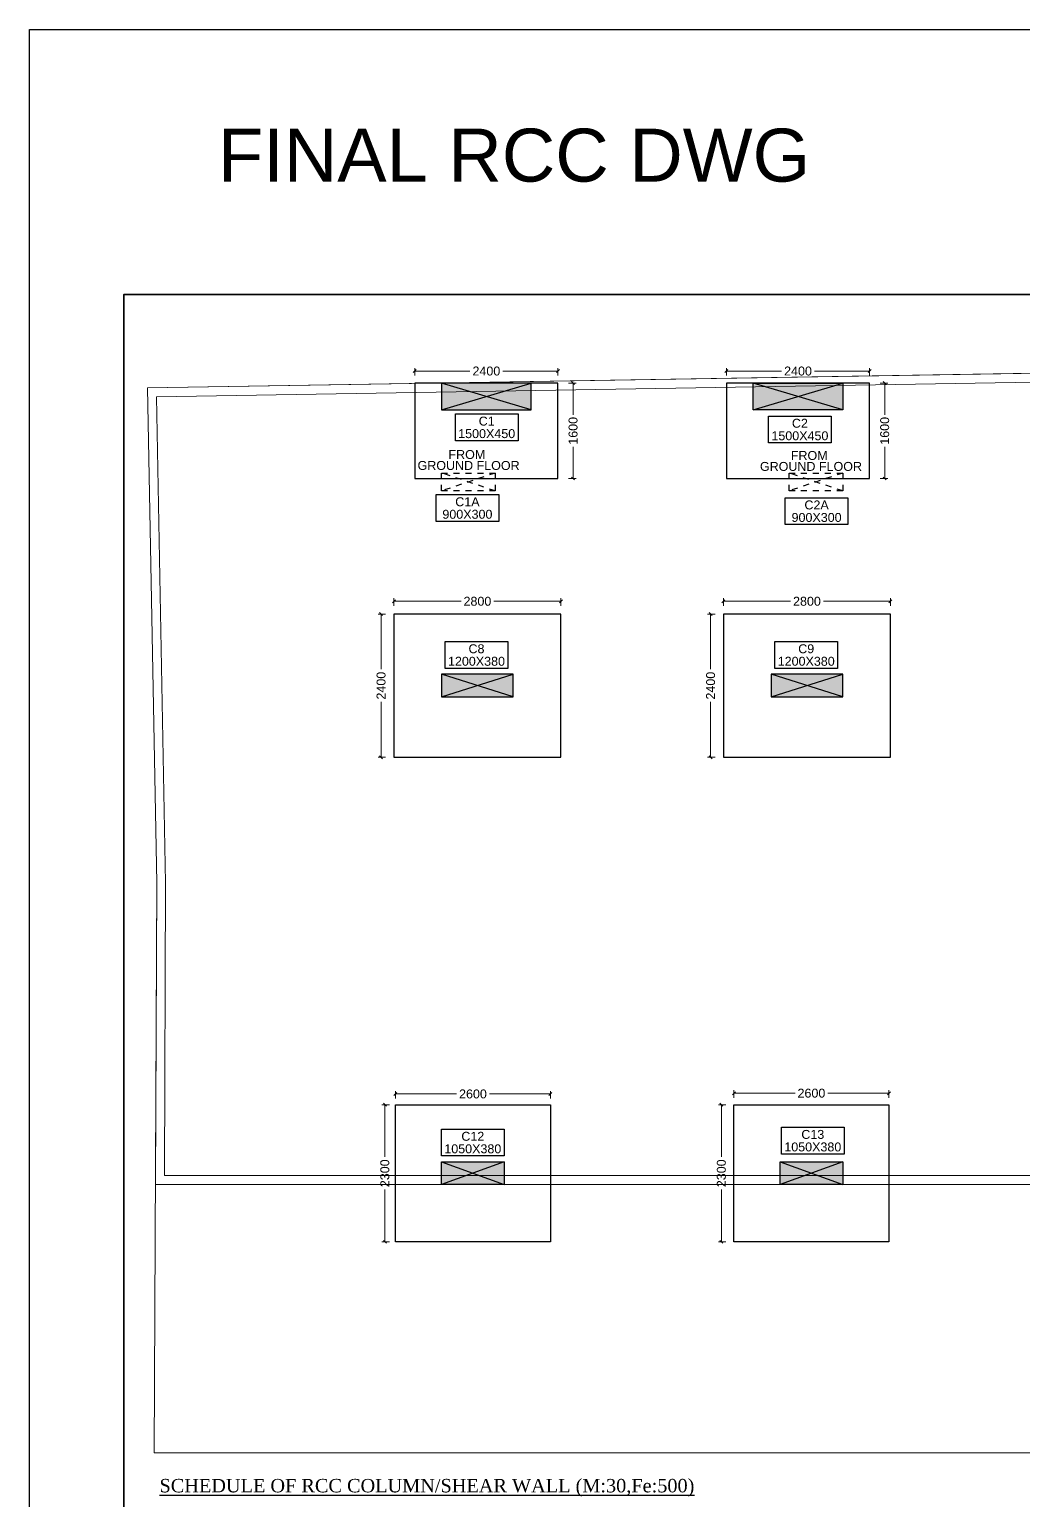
# Model space of a CAD drawing. Header units: inches. Extents: x 332 to 524, y 371 to 463.
# Drawn here: x 332.49 to 349.15, y 395.49 to 420.16 of the extents above; entities that cross this region are included whole.
import ezdxf
from ezdxf.enums import TextEntityAlignment as Align

# ---------------------------------------------------------------- set-up
doc = ezdxf.new("R2010")
doc.units = ezdxf.units.IN
doc.header["$MEASUREMENT"] = 0
doc.linetypes.add('DASHED', pattern=[0.75, 0.5, -0.25])
for name, color, linetype, lineweight in [('BORDER', 7, 'Continuous', 25), ('COLSCHED', 7, 'Continuous', 25), ('Column', 1, 'Continuous', 30), ('COLUMN NO', 1, 'Continuous', 25), ('Column Sizes', 1, 'Continuous', 25), ('FOUNDATION FORMAT', 210, 'Continuous', 30), ('Wall', 7, 'Continuous', 30)]:
    doc.layers.add(name, color=color, linetype=linetype, lineweight=lineweight)
for name, color, linetype in [('Dim', 7, 'Continuous'), ('Footing Rcc', 7, 'Continuous'), ('Plot', 10, 'Continuous')]:
    doc.layers.add(name, color=color, linetype=linetype)
doc.styles.add('Rcad', font='arial.ttf')
doc.styles.get("Standard").update_dxf_attribs({"font": 'arial.ttf'})
doc.styles.add('TIMES', font='times.ttf', dxfattribs={"width": 0.9})
doc.dimstyles.new('Cenm', dxfattribs={"dimtxt": 0.2, "dimasz": 0.05, "dimexe": 0.05, "dimexo": 0.05, "dimgap": 0.05, "dimtad": 0, "dimzin": 0, "dimdsep": 46, "dimtxsty": 'Rcad', "dimblk": 'OBLIQUE', "dimcen": 0.05, "dimadec": 0, "dimazin": 0, "dimtfac": 1, "dimtofl": 0, "dimtmove": 0, "dimatfit": 3, "dimldrblk": 'DOTSMALL', "dimfxl": 0.15, "dimfxlon": 1, "dimtolj": 1, "dimtzin": 0, "dimlwd": 13, "dimlwe": 13, "dimarcsym": 0})

# ---------------------------------------------------------------- blocks, each defined once
blk = doc.blocks.new('col')
at = {"layer": 'Column'}
h = blk.add_hatch(color=256, dxfattribs=at)
h.paths.add_polyline_path([(1, 1), (0, 1), (0.5, 0.5)])
h.paths.add_polyline_path([(0, 1), (0, 0), (0.5, 0.5)])
h.paths.add_polyline_path([(0.5, 0.5), (0, 0), (1, 0)])
h.paths.add_polyline_path([(1, 1), (0.5, 0.5), (1, 0)])
for p, q in [((1, 1), (0, 0)), ((1, 0), (0, 1)), ((1, 1), (0, 1)), ((0, 1), (0, 0)), ((1, 0), (1, 1)), ((0, 0), (1, 0))]:
    blk.add_line(p, q, dxfattribs=at)
blk = doc.blocks.new('_Oblique')
at = {"color": 0, "linetype": 'ByBlock', "lineweight": -2}
blk.add_line((-0.5, -0.5), (0.5, 0.5), dxfattribs=at)
blk = doc.blocks.new('*D62')
at = {"layer": 'Defpoints', "color": 0, "transparency": 16777216}
for p in [(341.348, 414.231), (341.348, 412.631), (341.602, 412.631)]:
    blk.add_point(p, dxfattribs=at)
at = {"layer": 'Dim', "color": 0, "lineweight": 13, "transparency": 16777216}
for p, q in [((341.527, 414.231), (341.652, 414.231)), ((341.602, 414.231), (341.602, 413.698)), ((341.602, 412.631), (341.602, 413.165)), ((341.527, 412.631), (341.652, 412.631))]:
    blk.add_line(p, q, dxfattribs=at)
at = {"layer": 'Dim', "color": 0, "lineweight": 13, "transparency": 16777216, "xscale": 0.05, "yscale": 0.05, "zscale": 0.05}
for p, rotation in [((341.602, 414.231), 89.99971061866229), ((341.602, 412.631), 269.9997106186623)]:
    blk.add_blockref('_Oblique', p, dxfattribs=dict(at, rotation=rotation))
at = {"layer": 'Dim', "color": 0, "transparency": 16777216, "insert": (341.602, 413.431), "char_height": 0.15, "attachment_point": 5, "rotation": 89.9997, "style": 'Rcad'}
blk.add_mtext('\\A1;1600', dxfattribs=at)
blk = doc.blocks.new('_DotSmall')
at = {"color": 0, "linetype": 'ByBlock', "const_width": 0.5}
blk.add_lwpolyline([(-0.0625, 0, 1), (0.0625, 0, 1)], format="xyb", close=True, dxfattribs=at)
blk = doc.blocks.new('*D63')
at = {"layer": 'Defpoints', "color": 0, "transparency": 16777216}
for p in [(338.948, 414.433), (338.948, 414.231), (341.348, 414.231)]:
    blk.add_point(p, dxfattribs=at)
at = {"layer": 'Dim', "color": 0, "lineweight": 13, "transparency": 16777216}
for p, q in [((338.948, 414.358), (338.948, 414.483)), ((338.948, 414.433), (339.873, 414.433)), ((341.348, 414.433), (340.423, 414.433)), ((341.348, 414.358), (341.348, 414.483))]:
    blk.add_line(p, q, dxfattribs=at)
at = {"layer": 'Dim', "color": 0, "lineweight": 13, "transparency": 16777216, "xscale": 0.05, "yscale": 0.05, "zscale": 0.05, "rotation": 180}
blk.add_blockref('_Oblique', (338.948, 414.433), dxfattribs=at)
at = {"layer": 'Dim', "color": 0, "lineweight": 13, "transparency": 16777216, "xscale": 0.05, "yscale": 0.05, "zscale": 0.05}
blk.add_blockref('_Oblique', (341.348, 414.433), dxfattribs=at)
at = {"layer": 'Dim', "color": 0, "transparency": 16777216, "insert": (340.148, 414.433), "char_height": 0.15, "attachment_point": 5, "style": 'Rcad'}
blk.add_mtext('\\A1;2400', dxfattribs=at)
blk = doc.blocks.new('*D64')
at = {"layer": 'Defpoints', "color": 0, "transparency": 16777216}
for p in [(341.348, 414.231), (341.348, 412.631), (341.602, 412.631)]:
    blk.add_point(p, dxfattribs=at)
at = {"layer": 'Dim', "color": 0, "lineweight": 13, "transparency": 16777216}
for p, q in [((341.527, 414.231), (341.652, 414.231)), ((341.602, 414.231), (341.602, 413.698)), ((341.602, 412.631), (341.602, 413.165)), ((341.527, 412.631), (341.652, 412.631))]:
    blk.add_line(p, q, dxfattribs=at)
at = {"layer": 'Dim', "color": 0, "lineweight": 13, "transparency": 16777216, "xscale": 0.05, "yscale": 0.05, "zscale": 0.05}
for p, rotation in [((341.602, 414.231), 89.99971061866229), ((341.602, 412.631), 269.9997106186623)]:
    blk.add_blockref('_Oblique', p, dxfattribs=dict(at, rotation=rotation))
at = {"layer": 'Dim', "color": 0, "transparency": 16777216, "insert": (341.602, 413.431), "char_height": 0.15, "attachment_point": 5, "rotation": 89.9997, "style": 'Rcad'}
blk.add_mtext('\\A1;1600', dxfattribs=at)
blk = doc.blocks.new('*D67')
at = {"layer": 'Defpoints', "color": 0, "transparency": 16777216}
for p in [(341.398, 410.571), (338.598, 410.356), (341.398, 410.356)]:
    blk.add_point(p, dxfattribs=at)
at = {"layer": 'Dim', "color": 0, "lineweight": 13, "transparency": 16777216}
for p, q in [((338.598, 410.496), (338.598, 410.621)), ((338.598, 410.571), (339.723, 410.571)), ((341.398, 410.571), (340.273, 410.571)), ((341.398, 410.496), (341.398, 410.621))]:
    blk.add_line(p, q, dxfattribs=at)
at = {"layer": 'Dim', "color": 0, "lineweight": 13, "transparency": 16777216, "xscale": 0.05, "yscale": 0.05, "zscale": 0.05, "rotation": 180}
blk.add_blockref('_Oblique', (338.598, 410.571), dxfattribs=at)
at = {"layer": 'Dim', "color": 0, "lineweight": 13, "transparency": 16777216, "xscale": 0.05, "yscale": 0.05, "zscale": 0.05}
blk.add_blockref('_Oblique', (341.398, 410.571), dxfattribs=at)
at = {"layer": 'Dim', "color": 0, "transparency": 16777216, "insert": (339.998, 410.571), "char_height": 0.15, "attachment_point": 5, "style": 'Rcad'}
blk.add_mtext('\\A1;2800', dxfattribs=at)
blk = doc.blocks.new('*D68')
at = {"layer": 'Defpoints', "color": 0, "transparency": 16777216}
for p in [(338.383, 410.356), (338.598, 410.356), (338.598, 407.956)]:
    blk.add_point(p, dxfattribs=at)
at = {"layer": 'Dim', "color": 0, "lineweight": 13, "transparency": 16777216}
for p, q in [((338.458, 410.356), (338.333, 410.356)), ((338.383, 410.356), (338.383, 409.431)), ((338.383, 407.956), (338.383, 408.882)), ((338.458, 407.956), (338.333, 407.956))]:
    blk.add_line(p, q, dxfattribs=at)
at = {"layer": 'Dim', "color": 0, "lineweight": 13, "transparency": 16777216, "xscale": 0.05, "yscale": 0.05, "zscale": 0.05}
for p, rotation in [((338.383, 410.356), 89.99973692606106), ((338.383, 407.956), 269.9997369260611)]:
    blk.add_blockref('_Oblique', p, dxfattribs=dict(at, rotation=rotation))
at = {"layer": 'Dim', "color": 0, "transparency": 16777216, "insert": (338.383, 409.156), "char_height": 0.15, "attachment_point": 5, "rotation": 89.9997, "style": 'Rcad'}
blk.add_mtext('\\A1;2400', dxfattribs=at)
blk = doc.blocks.new('*D69')
at = {"layer": 'Defpoints', "color": 0, "transparency": 16777216}
for p in [(341.398, 410.571), (338.598, 410.356), (341.398, 410.356)]:
    blk.add_point(p, dxfattribs=at)
at = {"layer": 'Dim', "color": 0, "lineweight": 13, "transparency": 16777216}
for p, q in [((338.598, 410.496), (338.598, 410.621)), ((338.598, 410.571), (339.723, 410.571)), ((341.398, 410.571), (340.273, 410.571)), ((341.398, 410.496), (341.398, 410.621))]:
    blk.add_line(p, q, dxfattribs=at)
at = {"layer": 'Dim', "color": 0, "lineweight": 13, "transparency": 16777216, "xscale": 0.05, "yscale": 0.05, "zscale": 0.05, "rotation": 180}
blk.add_blockref('_Oblique', (338.598, 410.571), dxfattribs=at)
at = {"layer": 'Dim', "color": 0, "lineweight": 13, "transparency": 16777216, "xscale": 0.05, "yscale": 0.05, "zscale": 0.05}
blk.add_blockref('_Oblique', (341.398, 410.571), dxfattribs=at)
at = {"layer": 'Dim', "color": 0, "transparency": 16777216, "insert": (339.998, 410.571), "char_height": 0.15, "attachment_point": 5, "style": 'Rcad'}
blk.add_mtext('\\A1;2800', dxfattribs=at)
blk = doc.blocks.new('*D70')
at = {"layer": 'Defpoints', "color": 0, "transparency": 16777216}
for p in [(338.383, 410.356), (338.598, 410.356), (338.598, 407.956)]:
    blk.add_point(p, dxfattribs=at)
at = {"layer": 'Dim', "color": 0, "lineweight": 13, "transparency": 16777216}
for p, q in [((338.458, 410.356), (338.333, 410.356)), ((338.383, 410.356), (338.383, 409.431)), ((338.383, 407.956), (338.383, 408.882)), ((338.458, 407.956), (338.333, 407.956))]:
    blk.add_line(p, q, dxfattribs=at)
at = {"layer": 'Dim', "color": 0, "lineweight": 13, "transparency": 16777216, "xscale": 0.05, "yscale": 0.05, "zscale": 0.05}
for p, rotation in [((338.383, 410.356), 89.99973692606106), ((338.383, 407.956), 269.9997369260611)]:
    blk.add_blockref('_Oblique', p, dxfattribs=dict(at, rotation=rotation))
at = {"layer": 'Dim', "color": 0, "transparency": 16777216, "insert": (338.383, 409.156), "char_height": 0.15, "attachment_point": 5, "rotation": 89.9997, "style": 'Rcad'}
blk.add_mtext('\\A1;2400', dxfattribs=at)
blk = doc.blocks.new('*D71')
at = {"layer": 'Defpoints', "color": 0, "transparency": 16777216}
for p in [(341.223, 402.306), (338.623, 402.126), (341.223, 402.126)]:
    blk.add_point(p, dxfattribs=at)
at = {"layer": 'Dim', "color": 0, "lineweight": 13, "transparency": 16777216}
for p, q in [((338.623, 402.231), (338.623, 402.356)), ((338.623, 402.306), (339.648, 402.306)), ((341.223, 402.306), (340.198, 402.306)), ((341.223, 402.231), (341.223, 402.356))]:
    blk.add_line(p, q, dxfattribs=at)
at = {"layer": 'Dim', "color": 0, "lineweight": 13, "transparency": 16777216, "xscale": 0.05, "yscale": 0.05, "zscale": 0.05, "rotation": 180}
blk.add_blockref('_Oblique', (338.623, 402.306), dxfattribs=at)
at = {"layer": 'Dim', "color": 0, "lineweight": 13, "transparency": 16777216, "xscale": 0.05, "yscale": 0.05, "zscale": 0.05}
blk.add_blockref('_Oblique', (341.223, 402.306), dxfattribs=at)
at = {"layer": 'Dim', "color": 0, "transparency": 16777216, "insert": (339.923, 402.306), "char_height": 0.15, "attachment_point": 5, "style": 'Rcad'}
blk.add_mtext('\\A1;2600', dxfattribs=at)
blk = doc.blocks.new('*D72')
at = {"layer": 'Defpoints', "color": 0, "transparency": 16777216}
for p in [(338.623, 402.126), (338.446, 399.826), (338.623, 399.826)]:
    blk.add_point(p, dxfattribs=at)
at = {"layer": 'Dim', "color": 0, "lineweight": 13, "transparency": 16777216}
for p, q in [((338.521, 402.126), (338.396, 402.126)), ((338.446, 402.126), (338.446, 401.251)), ((338.446, 399.826), (338.446, 400.702)), ((338.521, 399.826), (338.396, 399.826))]:
    blk.add_line(p, q, dxfattribs=at)
at = {"layer": 'Dim', "color": 0, "lineweight": 13, "transparency": 16777216, "xscale": 0.05, "yscale": 0.05, "zscale": 0.05}
for p, rotation in [((338.446, 402.126), 89.99974378886004), ((338.446, 399.826), 269.99974378886)]:
    blk.add_blockref('_Oblique', p, dxfattribs=dict(at, rotation=rotation))
at = {"layer": 'Dim', "color": 0, "transparency": 16777216, "insert": (338.446, 400.976), "char_height": 0.15, "attachment_point": 5, "rotation": 89.9997, "style": 'Rcad'}
blk.add_mtext('\\A1;2300', dxfattribs=at)
blk = doc.blocks.new('*D73')
at = {"layer": 'Defpoints', "color": 0, "transparency": 16777216}
for p in [(341.223, 402.306), (338.623, 402.126), (341.223, 402.126)]:
    blk.add_point(p, dxfattribs=at)
at = {"layer": 'Dim', "color": 0, "lineweight": 13, "transparency": 16777216}
for p, q in [((338.623, 402.231), (338.623, 402.356)), ((338.623, 402.306), (339.648, 402.306)), ((341.223, 402.306), (340.198, 402.306)), ((341.223, 402.231), (341.223, 402.356))]:
    blk.add_line(p, q, dxfattribs=at)
at = {"layer": 'Dim', "color": 0, "lineweight": 13, "transparency": 16777216, "xscale": 0.05, "yscale": 0.05, "zscale": 0.05, "rotation": 180}
blk.add_blockref('_Oblique', (338.623, 402.306), dxfattribs=at)
at = {"layer": 'Dim', "color": 0, "lineweight": 13, "transparency": 16777216, "xscale": 0.05, "yscale": 0.05, "zscale": 0.05}
blk.add_blockref('_Oblique', (341.223, 402.306), dxfattribs=at)
at = {"layer": 'Dim', "color": 0, "transparency": 16777216, "insert": (339.923, 402.306), "char_height": 0.15, "attachment_point": 5, "style": 'Rcad'}
blk.add_mtext('\\A1;2600', dxfattribs=at)
blk = doc.blocks.new('*D74')
at = {"layer": 'Defpoints', "color": 0, "transparency": 16777216}
for p in [(338.623, 402.126), (338.446, 399.826), (338.623, 399.826)]:
    blk.add_point(p, dxfattribs=at)
at = {"layer": 'Dim', "color": 0, "lineweight": 13, "transparency": 16777216}
for p, q in [((338.521, 402.126), (338.396, 402.126)), ((338.446, 402.126), (338.446, 401.251)), ((338.446, 399.826), (338.446, 400.702)), ((338.521, 399.826), (338.396, 399.826))]:
    blk.add_line(p, q, dxfattribs=at)
at = {"layer": 'Dim', "color": 0, "lineweight": 13, "transparency": 16777216, "xscale": 0.05, "yscale": 0.05, "zscale": 0.05}
for p, rotation in [((338.446, 402.126), 89.99974378886004), ((338.446, 399.826), 269.99974378886)]:
    blk.add_blockref('_Oblique', p, dxfattribs=dict(at, rotation=rotation))
at = {"layer": 'Dim', "color": 0, "transparency": 16777216, "insert": (338.446, 400.976), "char_height": 0.15, "attachment_point": 5, "rotation": 89.9997, "style": 'Rcad'}
blk.add_mtext('\\A1;2300', dxfattribs=at)
blk = doc.blocks.new('*D100')
at = {"layer": 'Defpoints', "color": 0, "transparency": 16777216}
for p in [(346.573, 414.231), (346.573, 412.631), (346.827, 412.631)]:
    blk.add_point(p, dxfattribs=at)
at = {"layer": 'Dim', "color": 0, "lineweight": 13, "transparency": 16777216}
for p, q in [((346.752, 414.231), (346.877, 414.231)), ((346.827, 414.231), (346.827, 413.698)), ((346.827, 412.631), (346.827, 413.165)), ((346.752, 412.631), (346.877, 412.631))]:
    blk.add_line(p, q, dxfattribs=at)
at = {"layer": 'Dim', "color": 0, "lineweight": 13, "transparency": 16777216, "xscale": 0.05, "yscale": 0.05, "zscale": 0.05}
for p, rotation in [((346.827, 414.231), 89.99971061866229), ((346.827, 412.631), 269.9997106186623)]:
    blk.add_blockref('_Oblique', p, dxfattribs=dict(at, rotation=rotation))
at = {"layer": 'Dim', "color": 0, "transparency": 16777216, "insert": (346.827, 413.431), "char_height": 0.15, "attachment_point": 5, "rotation": 89.9997, "style": 'Rcad'}
blk.add_mtext('\\A1;1600', dxfattribs=at)
blk = doc.blocks.new('*D101')
at = {"layer": 'Defpoints', "color": 0, "transparency": 16777216}
for p in [(344.173, 414.433), (344.173, 414.231), (346.573, 414.231)]:
    blk.add_point(p, dxfattribs=at)
at = {"layer": 'Dim', "color": 0, "lineweight": 13, "transparency": 16777216}
for p, q in [((344.173, 414.358), (344.173, 414.483)), ((344.173, 414.433), (345.098, 414.433)), ((346.573, 414.433), (345.648, 414.433)), ((346.573, 414.358), (346.573, 414.483))]:
    blk.add_line(p, q, dxfattribs=at)
at = {"layer": 'Dim', "color": 0, "lineweight": 13, "transparency": 16777216, "xscale": 0.05, "yscale": 0.05, "zscale": 0.05, "rotation": 180}
blk.add_blockref('_Oblique', (344.173, 414.433), dxfattribs=at)
at = {"layer": 'Dim', "color": 0, "lineweight": 13, "transparency": 16777216, "xscale": 0.05, "yscale": 0.05, "zscale": 0.05}
blk.add_blockref('_Oblique', (346.573, 414.433), dxfattribs=at)
at = {"layer": 'Dim', "color": 0, "transparency": 16777216, "insert": (345.373, 414.433), "char_height": 0.15, "attachment_point": 5, "style": 'Rcad'}
blk.add_mtext('\\A1;2400', dxfattribs=at)
blk = doc.blocks.new('*D102')
at = {"layer": 'Defpoints', "color": 0, "transparency": 16777216}
for p in [(346.573, 414.231), (346.573, 412.631), (346.827, 412.631)]:
    blk.add_point(p, dxfattribs=at)
at = {"layer": 'Dim', "color": 0, "lineweight": 13, "transparency": 16777216}
for p, q in [((346.752, 414.231), (346.877, 414.231)), ((346.827, 414.231), (346.827, 413.698)), ((346.827, 412.631), (346.827, 413.165)), ((346.752, 412.631), (346.877, 412.631))]:
    blk.add_line(p, q, dxfattribs=at)
at = {"layer": 'Dim', "color": 0, "lineweight": 13, "transparency": 16777216, "xscale": 0.05, "yscale": 0.05, "zscale": 0.05}
for p, rotation in [((346.827, 414.231), 89.99971061866229), ((346.827, 412.631), 269.9997106186623)]:
    blk.add_blockref('_Oblique', p, dxfattribs=dict(at, rotation=rotation))
at = {"layer": 'Dim', "color": 0, "transparency": 16777216, "insert": (346.827, 413.431), "char_height": 0.15, "attachment_point": 5, "rotation": 89.9997, "style": 'Rcad'}
blk.add_mtext('\\A1;1600', dxfattribs=at)
blk = doc.blocks.new('*D103')
at = {"layer": 'Defpoints', "color": 0, "transparency": 16777216}
for p in [(346.923, 410.571), (344.123, 410.356), (346.923, 410.356)]:
    blk.add_point(p, dxfattribs=at)
at = {"layer": 'Dim', "color": 0, "lineweight": 13, "transparency": 16777216}
for p, q in [((344.123, 410.496), (344.123, 410.621)), ((344.123, 410.571), (345.248, 410.571)), ((346.923, 410.571), (345.798, 410.571)), ((346.923, 410.496), (346.923, 410.621))]:
    blk.add_line(p, q, dxfattribs=at)
at = {"layer": 'Dim', "color": 0, "lineweight": 13, "transparency": 16777216, "xscale": 0.05, "yscale": 0.05, "zscale": 0.05, "rotation": 180}
blk.add_blockref('_Oblique', (344.123, 410.571), dxfattribs=at)
at = {"layer": 'Dim', "color": 0, "lineweight": 13, "transparency": 16777216, "xscale": 0.05, "yscale": 0.05, "zscale": 0.05}
blk.add_blockref('_Oblique', (346.923, 410.571), dxfattribs=at)
at = {"layer": 'Dim', "color": 0, "transparency": 16777216, "insert": (345.523, 410.571), "char_height": 0.15, "attachment_point": 5, "style": 'Rcad'}
blk.add_mtext('\\A1;2800', dxfattribs=at)
blk = doc.blocks.new('*D104')
at = {"layer": 'Defpoints', "color": 0, "transparency": 16777216}
for p in [(343.908, 410.356), (344.123, 410.356), (344.123, 407.956)]:
    blk.add_point(p, dxfattribs=at)
at = {"layer": 'Dim', "color": 0, "lineweight": 13, "transparency": 16777216}
for p, q in [((343.983, 410.356), (343.858, 410.356)), ((343.908, 410.356), (343.908, 409.431)), ((343.908, 407.956), (343.908, 408.882)), ((343.983, 407.956), (343.858, 407.956))]:
    blk.add_line(p, q, dxfattribs=at)
at = {"layer": 'Dim', "color": 0, "lineweight": 13, "transparency": 16777216, "xscale": 0.05, "yscale": 0.05, "zscale": 0.05}
for p, rotation in [((343.908, 410.356), 89.99973692606106), ((343.908, 407.956), 269.9997369260611)]:
    blk.add_blockref('_Oblique', p, dxfattribs=dict(at, rotation=rotation))
at = {"layer": 'Dim', "color": 0, "transparency": 16777216, "insert": (343.908, 409.156), "char_height": 0.15, "attachment_point": 5, "rotation": 89.9997, "style": 'Rcad'}
blk.add_mtext('\\A1;2400', dxfattribs=at)
blk = doc.blocks.new('*D105')
at = {"layer": 'Defpoints', "color": 0, "transparency": 16777216}
for p in [(346.923, 410.571), (344.123, 410.356), (346.923, 410.356)]:
    blk.add_point(p, dxfattribs=at)
at = {"layer": 'Dim', "color": 0, "lineweight": 13, "transparency": 16777216}
for p, q in [((344.123, 410.496), (344.123, 410.621)), ((344.123, 410.571), (345.248, 410.571)), ((346.923, 410.571), (345.798, 410.571)), ((346.923, 410.496), (346.923, 410.621))]:
    blk.add_line(p, q, dxfattribs=at)
at = {"layer": 'Dim', "color": 0, "lineweight": 13, "transparency": 16777216, "xscale": 0.05, "yscale": 0.05, "zscale": 0.05, "rotation": 180}
blk.add_blockref('_Oblique', (344.123, 410.571), dxfattribs=at)
at = {"layer": 'Dim', "color": 0, "lineweight": 13, "transparency": 16777216, "xscale": 0.05, "yscale": 0.05, "zscale": 0.05}
blk.add_blockref('_Oblique', (346.923, 410.571), dxfattribs=at)
at = {"layer": 'Dim', "color": 0, "transparency": 16777216, "insert": (345.523, 410.571), "char_height": 0.15, "attachment_point": 5, "style": 'Rcad'}
blk.add_mtext('\\A1;2800', dxfattribs=at)
blk = doc.blocks.new('*D106')
at = {"layer": 'Defpoints', "color": 0, "transparency": 16777216}
for p in [(343.908, 410.356), (344.123, 410.356), (344.123, 407.956)]:
    blk.add_point(p, dxfattribs=at)
at = {"layer": 'Dim', "color": 0, "lineweight": 13, "transparency": 16777216}
for p, q in [((343.983, 410.356), (343.858, 410.356)), ((343.908, 410.356), (343.908, 409.431)), ((343.908, 407.956), (343.908, 408.882)), ((343.983, 407.956), (343.858, 407.956))]:
    blk.add_line(p, q, dxfattribs=at)
at = {"layer": 'Dim', "color": 0, "lineweight": 13, "transparency": 16777216, "xscale": 0.05, "yscale": 0.05, "zscale": 0.05}
for p, rotation in [((343.908, 410.356), 89.99973692606106), ((343.908, 407.956), 269.9997369260611)]:
    blk.add_blockref('_Oblique', p, dxfattribs=dict(at, rotation=rotation))
at = {"layer": 'Dim', "color": 0, "transparency": 16777216, "insert": (343.908, 409.156), "char_height": 0.15, "attachment_point": 5, "rotation": 89.9997, "style": 'Rcad'}
blk.add_mtext('\\A1;2400', dxfattribs=at)
blk = doc.blocks.new('*D109')
at = {"layer": 'Defpoints', "color": 0, "transparency": 16777216}
for p in [(346.898, 402.319), (344.298, 402.126), (346.898, 402.126)]:
    blk.add_point(p, dxfattribs=at)
at = {"layer": 'Dim', "color": 0, "lineweight": 13, "transparency": 16777216}
for p, q in [((344.298, 402.244), (344.298, 402.369)), ((344.298, 402.319), (345.323, 402.319)), ((346.898, 402.319), (345.873, 402.319)), ((346.898, 402.244), (346.898, 402.369))]:
    blk.add_line(p, q, dxfattribs=at)
at = {"layer": 'Dim', "color": 0, "lineweight": 13, "transparency": 16777216, "xscale": 0.05, "yscale": 0.05, "zscale": 0.05, "rotation": 180}
blk.add_blockref('_Oblique', (344.298, 402.319), dxfattribs=at)
at = {"layer": 'Dim', "color": 0, "lineweight": 13, "transparency": 16777216, "xscale": 0.05, "yscale": 0.05, "zscale": 0.05}
blk.add_blockref('_Oblique', (346.898, 402.319), dxfattribs=at)
at = {"layer": 'Dim', "color": 0, "transparency": 16777216, "insert": (345.598, 402.319), "char_height": 0.15, "attachment_point": 5, "style": 'Rcad'}
blk.add_mtext('\\A1;2600', dxfattribs=at)
blk = doc.blocks.new('*D110')
at = {"layer": 'Defpoints', "color": 0, "transparency": 16777216}
for p in [(344.298, 402.126), (344.088, 399.826), (344.298, 399.826)]:
    blk.add_point(p, dxfattribs=at)
at = {"layer": 'Dim', "color": 0, "lineweight": 13, "transparency": 16777216}
for p, q in [((344.163, 402.126), (344.038, 402.126)), ((344.088, 402.126), (344.088, 401.251)), ((344.088, 399.826), (344.088, 400.702)), ((344.163, 399.826), (344.038, 399.826))]:
    blk.add_line(p, q, dxfattribs=at)
at = {"layer": 'Dim', "color": 0, "lineweight": 13, "transparency": 16777216, "xscale": 0.05, "yscale": 0.05, "zscale": 0.05}
for p, rotation in [((344.088, 402.126), 89.99974378886004), ((344.088, 399.826), 269.99974378886)]:
    blk.add_blockref('_Oblique', p, dxfattribs=dict(at, rotation=rotation))
at = {"layer": 'Dim', "color": 0, "transparency": 16777216, "insert": (344.088, 400.976), "char_height": 0.15, "attachment_point": 5, "rotation": 89.9997, "style": 'Rcad'}
blk.add_mtext('\\A1;2300', dxfattribs=at)
blk = doc.blocks.new('*D111')
at = {"layer": 'Defpoints', "color": 0, "transparency": 16777216}
for p in [(346.898, 402.319), (344.298, 402.126), (346.898, 402.126)]:
    blk.add_point(p, dxfattribs=at)
at = {"layer": 'Dim', "color": 0, "lineweight": 13, "transparency": 16777216}
for p, q in [((344.298, 402.244), (344.298, 402.369)), ((344.298, 402.319), (345.323, 402.319)), ((346.898, 402.319), (345.873, 402.319)), ((346.898, 402.244), (346.898, 402.369))]:
    blk.add_line(p, q, dxfattribs=at)
at = {"layer": 'Dim', "color": 0, "lineweight": 13, "transparency": 16777216, "xscale": 0.05, "yscale": 0.05, "zscale": 0.05, "rotation": 180}
blk.add_blockref('_Oblique', (344.298, 402.319), dxfattribs=at)
at = {"layer": 'Dim', "color": 0, "lineweight": 13, "transparency": 16777216, "xscale": 0.05, "yscale": 0.05, "zscale": 0.05}
blk.add_blockref('_Oblique', (346.898, 402.319), dxfattribs=at)
at = {"layer": 'Dim', "color": 0, "transparency": 16777216, "insert": (345.598, 402.319), "char_height": 0.15, "attachment_point": 5, "style": 'Rcad'}
blk.add_mtext('\\A1;2600', dxfattribs=at)
blk = doc.blocks.new('*D112')
at = {"layer": 'Defpoints', "color": 0, "transparency": 16777216}
for p in [(344.298, 402.126), (344.088, 399.826), (344.298, 399.826)]:
    blk.add_point(p, dxfattribs=at)
at = {"layer": 'Dim', "color": 0, "lineweight": 13, "transparency": 16777216}
for p, q in [((344.163, 402.126), (344.038, 402.126)), ((344.088, 402.126), (344.088, 401.251)), ((344.088, 399.826), (344.088, 400.702)), ((344.163, 399.826), (344.038, 399.826))]:
    blk.add_line(p, q, dxfattribs=at)
at = {"layer": 'Dim', "color": 0, "lineweight": 13, "transparency": 16777216, "xscale": 0.05, "yscale": 0.05, "zscale": 0.05}
for p, rotation in [((344.088, 402.126), 89.99974378886004), ((344.088, 399.826), 269.99974378886)]:
    blk.add_blockref('_Oblique', p, dxfattribs=dict(at, rotation=rotation))
at = {"layer": 'Dim', "color": 0, "transparency": 16777216, "insert": (344.088, 400.976), "char_height": 0.15, "attachment_point": 5, "rotation": 89.9997, "style": 'Rcad'}
blk.add_mtext('\\A1;2300', dxfattribs=at)

msp = doc.modelspace()

# ---------------------------------------------------------------- linework, layer by layer
at = {"layer": 'BORDER', "lineweight": 35, "elevation": 2510.4241}
msp.add_lwpolyline([(392.8066, 375.4143), (334.0706, 375.3486), (334.0706, 415.7197), (392.8066, 415.7197)], close=True, dxfattribs=at)
at = {"layer": 'Column', "color": 3, "linetype": 'DASHED', "lineweight": 25, "ltscale": 0.002}
for p, q in [((340.2979, 412.4233), (339.3979, 412.7233)), ((340.2979, 412.7233), (339.3979, 412.4233)), ((339.3979, 412.7233), (340.2979, 412.7233)), ((339.3979, 412.4233), (339.3979, 412.7233)), ((340.2979, 412.7233), (340.2979, 412.4233)), ((346.1229, 412.4233), (345.2229, 412.7233)), ((346.1229, 412.7233), (345.2229, 412.4233)), ((345.2229, 412.7233), (346.1229, 412.7233)), ((345.2229, 412.4233), (345.2229, 412.7233)), ((346.1229, 412.7233), (346.1229, 412.4233)), ((340.2979, 412.4233), (339.3979, 412.4233)), ((346.1229, 412.4233), (345.2229, 412.4233))]:
    msp.add_line(p, q, dxfattribs=at)
at = {"layer": 'Column Sizes'}
for points in [[(339.6284, 413.714), (340.6784, 413.714), (340.6784, 413.264), (339.6284, 413.264)], [(344.8797, 413.6779), (345.9297, 413.6779), (345.9297, 413.2279), (344.8797, 413.2279)], [(339.4572, 409.8951), (340.5072, 409.8951), (340.5072, 409.4451), (339.4572, 409.4451)], [(344.9858, 409.8951), (346.0358, 409.8951), (346.0358, 409.4451), (344.9858, 409.4451)], [(339.3956, 401.7162), (340.4456, 401.7162), (340.4456, 401.2662), (339.3956, 401.2662)], [(345.0961, 401.7478), (346.1461, 401.7478), (346.1461, 401.2978), (345.0961, 401.2978)]]:
    msp.add_lwpolyline(points, close=True, dxfattribs=at)
at = {"layer": 'Column Sizes', "color": 3}
for points in [[(339.305, 412.361), (340.355, 412.361), (340.355, 411.911), (339.305, 411.911)], [(345.1597, 412.3077), (346.2097, 412.3077), (346.2097, 411.8577), (345.1597, 411.8577)]]:
    msp.add_lwpolyline(points, close=True, dxfattribs=at)
at = {"layer": 'Footing Rcc'}
for points in [[(341.3479, 414.2315), (338.9479, 414.2315), (338.9479, 412.6315), (341.3479, 412.6315)], [(341.3479, 414.2315), (338.9479, 414.2315), (338.9479, 412.6315), (341.3479, 412.6315)], [(346.5729, 414.2315), (344.1729, 414.2315), (344.1729, 412.6315), (346.5729, 412.6315)], [(346.5729, 414.2315), (344.1729, 414.2315), (344.1729, 412.6315), (346.5729, 412.6315)], [(338.5979, 407.9562), (341.3979, 407.9562), (341.3979, 410.3562), (338.5979, 410.3562)], [(338.5979, 407.9562), (341.3979, 407.9562), (341.3979, 410.3562), (338.5979, 410.3562)], [(344.1229, 407.9562), (346.9229, 407.9562), (346.9229, 410.3562), (344.1229, 410.3562)], [(344.1229, 407.9562), (346.9229, 407.9562), (346.9229, 410.3562), (344.1229, 410.3562)], [(338.6229, 402.1262), (341.2229, 402.1262), (341.2229, 399.8262), (338.6229, 399.8262)], [(338.6229, 402.1262), (341.2229, 402.1262), (341.2229, 399.8262), (338.6229, 399.8262)], [(344.2979, 402.1262), (346.8979, 402.1262), (346.8979, 399.8262), (344.2979, 399.8262)], [(344.2979, 402.1262), (346.8979, 402.1262), (346.8979, 399.8262), (344.2979, 399.8262)]]:
    msp.add_lwpolyline(points, close=True, dxfattribs=at)
at = {"layer": 'FOUNDATION FORMAT'}
msp.add_lwpolyline([(332.4867, 420.1646), (438.6804, 420.1646), (438.6804, 370.9028), (332.4867, 370.9028)], close=True, dxfattribs=at)
at = {"layer": 'Plot', "color": 0, "lineweight": 5}
msp.add_lwpolyline([(334.6206, 405.85), (334.5776, 396.2862), (337.5871, 396.2862), (349.245, 396.2862), (360.5356, 396.2862), (360.3846, 411.9718, 0.3976345), (358.0957, 414.5423), (334.4644, 414.1495)], format="xyb", close=True, dxfattribs=at)
at = {"layer": 'Wall', "lineweight": 5}
for p, q in [((355.5893, 414.3506), (334.6172, 414.002)), ((334.6172, 414.002), (334.7706, 405.851)), ((334.7706, 405.851), (334.7485, 400.9362)), ((358.8422, 400.9362), (334.7485, 400.9362))]:
    msp.add_line(p, q, dxfattribs=at)
msp.add_lwpolyline([(355.5864, 414.5006), (334.4644, 414.1495), (334.6206, 405.85), (334.5979, 400.7862), (358.9922, 400.7862)], dxfattribs=at)

# ---------------------------------------------------------------- block references
at = {"layer": 'Column', "color": 132, "yscale": 1.5, "zscale": 1.5}
for p, xscale, rotation in [((339.3979, 414.2315), 0.45, 270.0000000000001), ((346.1229, 414.2315), -0.45, 89.9999999999999)]:
    msp.add_blockref('col', p, dxfattribs=dict(at, xscale=xscale, rotation=rotation))
at = {"layer": 'Column', "color": 5, "xscale": 0.38, "yscale": 1.2, "zscale": 1.2, "rotation": 270}
for p in [(339.3979, 409.3462), (344.9229, 409.3462)]:
    msp.add_blockref('col', p, dxfattribs=at)
at = {"layer": 'Column', "color": 6, "xscale": -0.38, "yscale": 1.05, "zscale": 1.05, "rotation": 270}
for p in [(339.3979, 400.7862), (345.0729, 400.7862)]:
    msp.add_blockref('col', p, dxfattribs=at)

# ---------------------------------------------------------------- texts
at = {"layer": 'COLSCHED', "style": 'TIMES'}
msp.add_text('%%USCHEDULE OF RCC COLUMN/SHEAR WALL (M:30,Fe:500)', height=0.225, dxfattribs=at).set_placement((334.6675, 395.7358), align=Align.MIDDLE_LEFT)
at = {"layer": 'COLUMN NO', "style": 'Rcad'}
for s, p in [('C1', (340.1534, 413.594)), ('C2', (345.4047, 413.5579)), ('C8', (339.9822, 409.7751)), ('C9', (345.5108, 409.7751)), ('C12', (339.9206, 401.5962)), ('C13', (345.6211, 401.6278))]:
    msp.add_text(s, height=0.15, dxfattribs=at).set_placement(p, align=Align.MIDDLE_CENTER)
at = {"layer": 'COLUMN NO', "color": 3, "style": 'Rcad'}
for s, p in [('GROUND FLOOR', (339.85, 412.8498)), ('FROM ', (339.85, 413.0335)), ('GROUND FLOOR', (345.5904, 412.8339)), ('FROM ', (345.5904, 413.0176)), ('C1A', (339.83, 412.241)), ('C2A', (345.6847, 412.1877))]:
    msp.add_text(s, height=0.15, dxfattribs=at).set_placement(p, align=Align.MIDDLE_CENTER)
at = {"layer": 'Column Sizes', "style": 'Rcad'}
for s, p in [('1500X450', (340.1534, 413.384)), ('1500X450', (345.4047, 413.3479)), ('1200X380', (339.9822, 409.5651)), ('1200X380', (345.5108, 409.5651)), ('1050X380', (339.9206, 401.3862)), ('1050X380', (345.6211, 401.4178))]:
    msp.add_text(s, height=0.15, dxfattribs=at).set_placement(p, align=Align.MIDDLE_CENTER)
at = {"layer": 'Column Sizes', "color": 3, "style": 'Rcad'}
for p in [(339.83, 412.031), (345.6847, 411.9777)]:
    msp.add_text('900X300', height=0.15, dxfattribs=at).set_placement(p, align=Align.MIDDLE_CENTER)
at = {"layer": 'FOUNDATION FORMAT'}
msp.add_text('FINAL RCC DWG', height=0.888455, dxfattribs=at).set_placement((335.649, 417.6115))

# ---------------------------------------------------------------- dimensions: what is measured, and where the dimension line sits
at = {"layer": 'Dim'}
for p1, p2, distance, picture, middle in [((341.3479, 414.2315), (338.9479, 414.2315), -0.202, '*D63', (340.1479, 414.4334)), ((346.5729, 414.2315), (344.1729, 414.2315), -0.202, '*D101', (345.3729, 414.4334)), ((341.3479, 414.2315), (341.3479, 412.6315), 0.2542, '*D62', (341.6022, 413.4315)), ((341.3479, 414.2315), (341.3479, 412.6315), 0.2542, '*D64', (341.6022, 413.4315)), ((346.5729, 414.2315), (346.5729, 412.6315), 0.2542, '*D100', (346.8272, 413.4315)), ((346.5729, 414.2315), (346.5729, 412.6315), 0.2542, '*D102', (346.8272, 413.4315)), ((338.5979, 410.3562), (341.3979, 410.3562), 0.2152, '*D67', (339.9979, 410.5714)), ((338.5979, 410.3562), (341.3979, 410.3562), 0.2152, '*D69', (339.9979, 410.5714)), ((344.1229, 410.3562), (346.9229, 410.3562), 0.2152, '*D103', (345.5229, 410.5714)), ((344.1229, 410.3562), (346.9229, 410.3562), 0.2152, '*D105', (345.5229, 410.5714)), ((338.5979, 407.9562), (338.5979, 410.3562), 0.2152, '*D68', (338.3827, 409.1562)), ((338.5979, 407.9562), (338.5979, 410.3562), 0.2152, '*D70', (338.3827, 409.1562)), ((344.1229, 407.9562), (344.1229, 410.3562), 0.2152, '*D104', (343.9077, 409.1562)), ((344.1229, 407.9562), (344.1229, 410.3562), 0.2152, '*D106', (343.9077, 409.1562)), ((338.6229, 402.1262), (341.2229, 402.1262), 0.1796, '*D71', (339.9229, 402.3058)), ((338.6229, 402.1262), (341.2229, 402.1262), 0.1796, '*D73', (339.9229, 402.3058)), ((344.2979, 402.1262), (346.8979, 402.1262), 0.1927, '*D109', (345.5979, 402.3189)), ((344.2979, 402.1262), (346.8979, 402.1262), 0.1927, '*D111', (345.5979, 402.3189)), ((338.6229, 402.1262), (338.6229, 399.8262), -0.1769, '*D72', (338.446, 400.9762)), ((338.6229, 402.1262), (338.6229, 399.8262), -0.1769, '*D74', (338.446, 400.9762)), ((344.2979, 402.1262), (344.2979, 399.8262), -0.2104, '*D110', (344.0875, 400.9762)), ((344.2979, 402.1262), (344.2979, 399.8262), -0.2104, '*D112', (344.0875, 400.9762))]:
    dim = msp.add_aligned_dim(p1=p1, p2=p2, distance=distance, dimstyle='Cenm', override={"dimtxt": 0.15, "dimdec": 0, "dimlfac": 1000, "dimfxl": 0.075}, dxfattribs=at)
    dim.commit()
    dim.dimension.update_dxf_attribs({"geometry": picture, "text_midpoint": middle})

doc.saveas('drawing.dxf')
